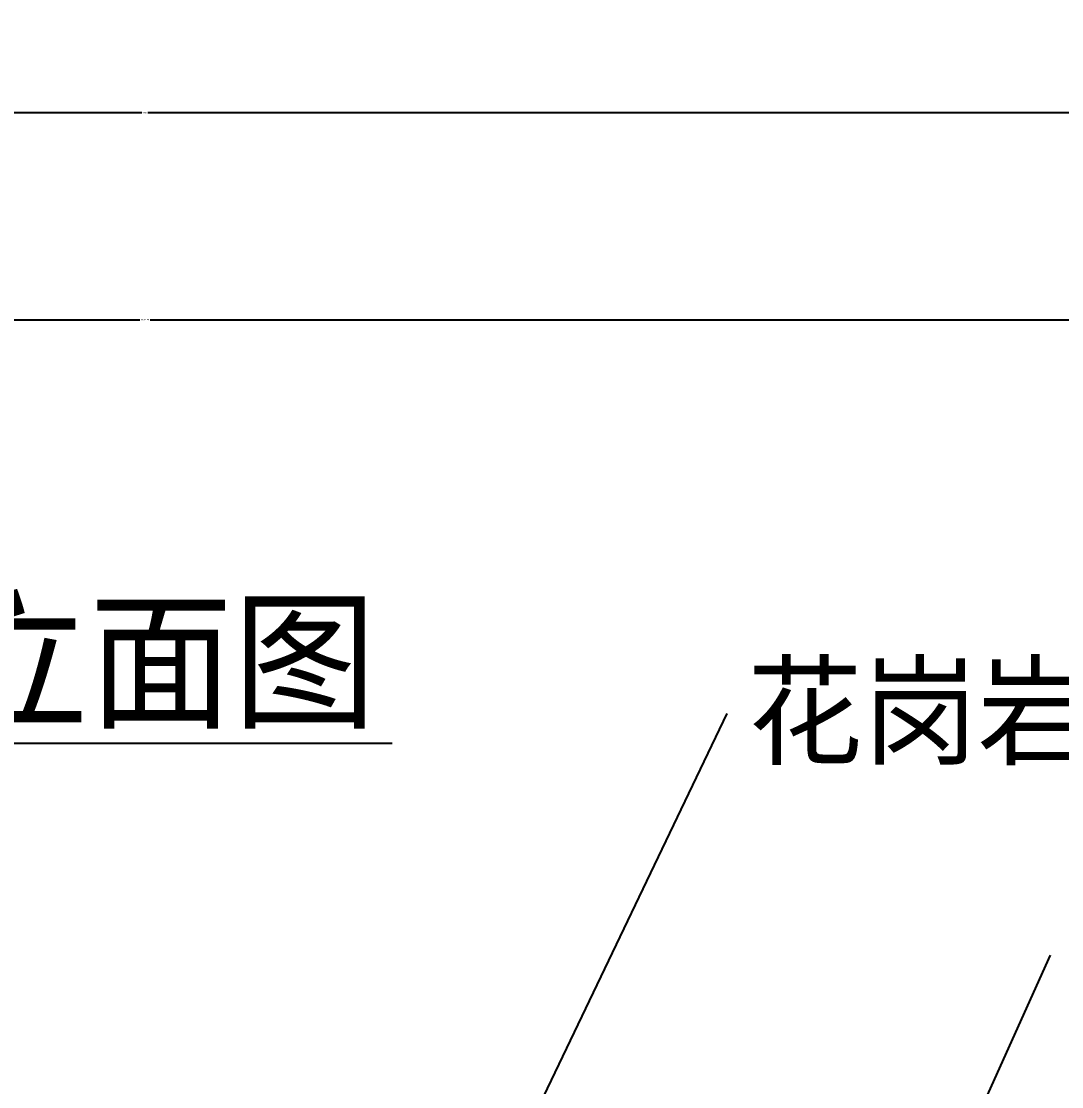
# Model space of a CAD drawing. Header units: metres. Extents: x 223 to 5375, y 130 to 7012.
# Drawn here: x 1751 to 2456, y 1808 to 2530 of the extents above; entities that cross this region are included whole.
import ezdxf

# ---------------------------------------------------------------- set-up
doc = ezdxf.new("R2010")
doc.units = ezdxf.units.M
doc.layers.add('DIM', color=3, linetype='Continuous')
doc.layers.add('TEXT', color=3, linetype='Continuous')
doc.dimstyles.get("Standard").update_dxf_attribs({"dimtxt": 2.5, "dimasz": 2.5, "dimexe": 1.25, "dimexo": 0.625, "dimtad": 1, "dimcen": 2.5, "dimazin": 3, "dimtfac": 1, "dimtmove": 0, "dimatfit": 3})

# ---------------------------------------------------------------- blocks, each defined once
blk = doc.blocks.new('*D3')
for p, q in [((1134.42, 2530.19), (1134.42, 2468.25)), ((2534.42, 2530.19), (2534.42, 2468.25)), ((1832.42, 2468.25), (1134.17, 2468.25)), ((2534.67, 2468.25), (1836.42, 2468.25))]:
    blk.add_line(p, q)
at = {"layer": 'Defpoints'}
for p in [(1134.42, 2530.19), (2534.42, 2530.19), (2534.42, 2468.25)]:
    blk.add_point(p, dxfattribs=at)
at = {"layer": 'DIM', "insert": (1834.42, 2468.25), "char_height": 1, "attachment_point": 5}
blk.add_mtext('1400', dxfattribs=at)
blk = doc.blocks.new('*D4')
for p, q in [((404.68, 2420.64), (404.68, 2327.89)), ((3264.42, 2420.62), (3264.42, 2327.89)), ((404.93, 2327.89), (1831.05, 2327.89)), ((1838.05, 2327.89), (3264.17, 2327.89))]:
    blk.add_line(p, q)
at = {"layer": 'Defpoints'}
for p in [(404.68, 2420.64), (3264.42, 2420.62), (404.68, 2327.89)]:
    blk.add_point(p, dxfattribs=at)
at = {"layer": 'DIM', "insert": (1834.55, 2327.89), "char_height": 1, "attachment_point": 5}
blk.add_mtext('2859,74', dxfattribs=at)

msp = doc.modelspace()

# ---------------------------------------------------------------- linework, layer by layer
at = {"layer": 'TEXT'}
msp.add_line((1708.17, 2041.22), (2002.04, 2041.22), dxfattribs=at)

# ---------------------------------------------------------------- texts
for s, height, p in [('立面图', 75, (1698.97, 2059.15)), ('花岗岩石材', 60, (2242.69, 2032.8))]:
    msp.add_text(s, height=height, dxfattribs=at).set_placement(p)

# ---------------------------------------------------------------- dimensions: what is measured, and where the dimension line sits
at = {"layer": 'DIM'}
for base, p1, p2, picture, middle in [((2534.42, 2468.25), (2534.42, 2530.19), (1134.42, 2530.19), '*D3', (1834.42, 2468.25)), ((404.68, 2327.89), (404.68, 2420.64), (3264.42, 2420.62), '*D4', (1834.55, 2327.89))]:
    dim = msp.add_linear_dim(base=base, p1=p1, p2=p2, dimstyle='Standard', dxfattribs=at)
    dim.commit()
    dim.dimension.update_dxf_attribs({"geometry": picture, "text_midpoint": middle})

# ---------------------------------------------------------------- leaders
for points in [[(1811.75, 1190.24), (2228.94, 2061.3)], [(1960.11, 813.47), (2448, 1897.5)]]:
    msp.add_leader(points, dimstyle='Standard', dxfattribs=at)

doc.saveas('drawing.dxf')
